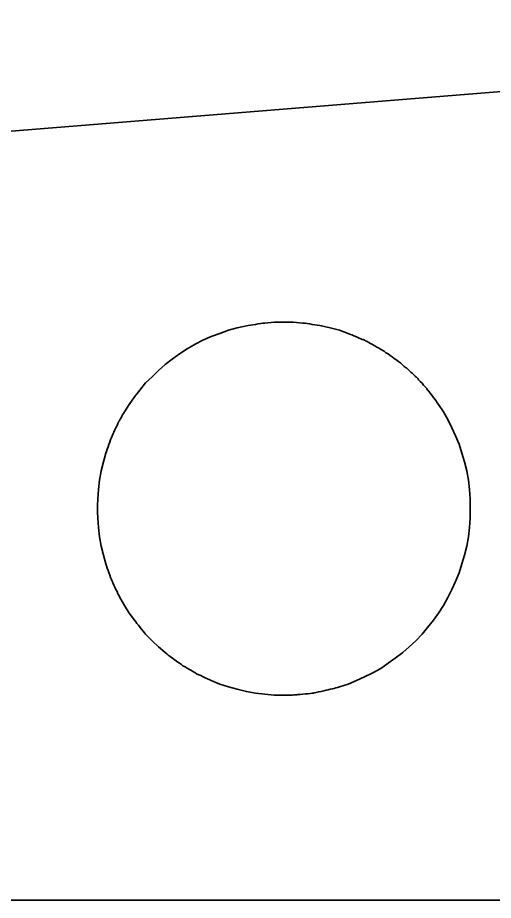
# Model space of a CAD drawing. Header units: millimetres. Extents: x 198 to 2216, y -826 to 151.
# Drawn here: x 1167.6 to 1198.2, y -235.8 to -179 of the extents above; entities that cross this region are included whole.
import ezdxf

# ---------------------------------------------------------------- set-up
doc = ezdxf.new("R2010")
doc.units = ezdxf.units.MM
doc.header["$MEASUREMENT"] = 0
doc.layers.add('Layer 1', color=7, linetype='Continuous')

msp = doc.modelspace()

# ---------------------------------------------------------------- linework, layer by layer
at = {"layer": 'Layer 1', "color": 250, "lineweight": 35}
for points, knots in [([(1111.7123, -190.7769), (1111.7123, -190.7769), (1257.6287, -178.9902), (1257.6287, -178.9902), (1257.6287, -178.9902), (1257.7313, -235.7787), (1257.7313, -235.7787), (1206.8109, -235.7787), (1162.6243, -235.7853), (1111.7123, -235.7853), (1111.7123, -235.7853), (1111.7123, -190.7769), (1111.7123, -190.7769)], [0, 0, 0, 0, 0.25, 0.25, 0.25, 0.5, 0.5, 0.5, 0.75, 0.75, 0.75, 1, 1, 1, 1]), ([(1184.7317, -198.588), (1184.7317, -198.588), (1184.0912, -198.588), (1184.0912, -198.588), (1184.0912, -198.588), (1183.4907, -198.6481), (1183.4907, -198.6481), (1183.4907, -198.6481), (1183.3707, -198.6481), (1183.3707, -198.6481), (1183.3707, -198.6481), (1183.2305, -198.6681), (1183.2305, -198.6681), (1183.2305, -198.6681), (1183.0504, -198.6881), (1183.0504, -198.6881), (1183.0504, -198.6881), (1182.8903, -198.7281), (1182.8903, -198.7281), (1182.8903, -198.7281), (1182.7301, -198.7481), (1182.7301, -198.7481), (1182.7301, -198.7481), (1182.57, -198.7682), (1182.57, -198.7682), (1182.57, -198.7682), (1182.4298, -198.7882), (1182.4298, -198.7882), (1182.4298, -198.7882), (1182.3097, -198.8282), (1182.3097, -198.8282), (1182.3097, -198.8282), (1181.7092, -198.9483), (1181.7092, -198.9483), (1181.7092, -198.9483), (1181.1488, -199.1084), (1181.1488, -199.1084), (1181.1488, -199.1084), (1180.6083, -199.3086), (1180.6083, -199.3086), (1180.6083, -199.3086), (1180.0478, -199.5088), (1180.0478, -199.5088), (1180.0478, -199.5088), (1179.5074, -199.749), (1179.5074, -199.749), (1179.5074, -199.749), (1179.007, -200.0092), (1179.007, -200.0092), (1179.007, -200.0092), (1178.5065, -200.3094), (1178.5065, -200.3094), (1178.5065, -200.3094), (1178.0061, -200.6297), (1178.0061, -200.6297), (1178.0061, -200.6297), (1177.5257, -200.97), (1177.5257, -200.97), (1177.5257, -200.97), (1177.0854, -201.3103), (1177.0854, -201.3103), (1177.0854, -201.3103), (1176.645, -201.6906), (1176.645, -201.6906), (1176.645, -201.6906), (1176.2447, -202.0909), (1176.2447, -202.0909), (1176.2447, -202.0909), (1175.8243, -202.4913), (1175.8243, -202.4913), (1175.8243, -202.4913), (1175.444, -202.9516), (1175.444, -202.9516), (1175.444, -202.9516), (1175.1038, -203.392), (1175.1038, -203.392), (1175.1038, -203.392), (1174.7634, -203.8724), (1174.7634, -203.8724), (1174.7634, -203.8724), (1174.4632, -204.3528), (1174.4632, -204.3528), (1174.4632, -204.3528), (1174.4031, -204.4529), (1174.4031, -204.4529), (1174.4031, -204.4529), (1174.3431, -204.553), (1174.3431, -204.553), (1174.3431, -204.553), (1174.283, -204.633), (1174.283, -204.633), (1174.283, -204.633), (1174.243, -204.7331), (1174.243, -204.7331), (1174.243, -204.7331), (1174.1829, -204.8332), (1174.1829, -204.8332), (1174.1829, -204.8332), (1174.1429, -204.9133), (1174.1429, -204.9133), (1174.1429, -204.9133), (1174.1229, -204.9333), (1174.1229, -204.9333), (1174.1229, -204.9333), (1174.1229, -204.9533), (1174.1229, -204.9533), (1174.1229, -204.9533), (1174.1029, -204.9733), (1174.1029, -204.9733), (1174.1029, -204.9733), (1174.1029, -204.9933), (1174.1029, -204.9933), (1174.1029, -204.9933), (1174.0829, -204.9933), (1174.0829, -204.9933), (1174.0829, -204.9933), (1174.0829, -205.0134), (1174.0829, -205.0134), (1174.0829, -205.0134), (1174.0628, -205.0334), (1174.0628, -205.0334), (1174.0628, -205.0334), (1174.0628, -205.0534), (1174.0628, -205.0534), (1174.0628, -205.0534), (1174.0428, -205.0934), (1174.0428, -205.0934), (1174.0428, -205.0934), (1173.9828, -205.2335), (1173.9828, -205.2335), (1173.9828, -205.2335), (1173.9027, -205.3737), (1173.9027, -205.3737), (1173.9027, -205.3737), (1173.8427, -205.5138), (1173.8427, -205.5138), (1173.8427, -205.5138), (1173.7826, -205.6539), (1173.7826, -205.6539), (1173.7826, -205.6539), (1173.7426, -205.754), (1173.7426, -205.754), (1173.7426, -205.754), (1173.6826, -205.8541), (1173.6826, -205.8541), (1173.6826, -205.8541), (1173.6625, -205.8941), (1173.6625, -205.8941), (1173.6625, -205.8941), (1173.6225, -205.9942), (1173.6225, -205.9942), (1173.6225, -205.9942), (1173.6225, -206.0142), (1173.6225, -206.0142), (1173.6225, -206.0142), (1173.5624, -206.1543), (1173.5624, -206.1543), (1173.5624, -206.1543), (1173.5225, -206.2944), (1173.5225, -206.2944), (1173.5225, -206.2944), (1173.4623, -206.4546), (1173.4623, -206.4546), (1173.4623, -206.4546), (1173.4023, -206.6147), (1173.4023, -206.6147), (1173.4023, -206.6147), (1173.3422, -206.7548), (1173.3422, -206.7548), (1173.3422, -206.7548), (1173.3022, -206.8949), (1173.3022, -206.8949), (1173.3022, -206.8949), (1173.2622, -207.015), (1173.2622, -207.015), (1173.2622, -207.015), (1173.102, -207.5755), (1173.102, -207.5755), (1173.102, -207.5755), (1172.9619, -208.156), (1172.9619, -208.156), (1172.9619, -208.156), (1172.8618, -208.7565), (1172.8618, -208.7565), (1172.8618, -208.7565), (1172.7818, -209.357), (1172.7818, -209.357), (1172.7818, -209.357), (1172.7417, -209.9575), (1172.7417, -209.9575), (1172.7417, -209.9575), (1172.7417, -210.0976), (1172.7417, -210.0976), (1172.7417, -210.0976), (1172.7218, -210.2377), (1172.7218, -210.2377), (1172.7218, -210.2377), (1172.7218, -210.4179), (1172.7218, -210.4179), (1172.7218, -210.4179), (1172.7218, -210.578), (1172.7218, -210.578), (1172.7218, -210.578), (1172.7218, -210.7581), (1172.7218, -210.7581), (1172.7218, -210.7581), (1172.7218, -210.9183), (1172.7218, -210.9183), (1172.7218, -210.9183), (1172.7417, -211.0584), (1172.7417, -211.0584), (1172.7417, -211.0584), (1172.7417, -211.1985), (1172.7417, -211.1985), (1172.7417, -211.1985), (1172.7818, -211.799), (1172.7818, -211.799), (1172.7818, -211.799), (1172.8618, -212.3995), (1172.8618, -212.3995), (1172.8618, -212.3995), (1172.9619, -213), (1172.9619, -213), (1172.9619, -213), (1173.102, -213.5805), (1173.102, -213.5805), (1173.102, -213.5805), (1173.2622, -214.141), (1173.2622, -214.141), (1173.2622, -214.141), (1173.3022, -214.2611), (1173.3022, -214.2611), (1173.3022, -214.2611), (1173.3422, -214.4012), (1173.3422, -214.4012), (1173.3422, -214.4012), (1173.4023, -214.5613), (1173.4023, -214.5613), (1173.4023, -214.5613), (1173.4623, -214.7014), (1173.4623, -214.7014), (1173.4623, -214.7014), (1173.5225, -214.8616), (1173.5225, -214.8616), (1173.5225, -214.8616), (1173.5624, -215.0017), (1173.5624, -215.0017), (1173.5624, -215.0017), (1173.6025, -215.1018), (1173.6025, -215.1018), (1173.6025, -215.1018), (1173.6425, -215.2018), (1173.6425, -215.2018), (1173.6425, -215.2018), (1173.6625, -215.2219), (1173.6625, -215.2219), (1173.6625, -215.2219), (1173.6625, -215.2619), (1173.6625, -215.2619), (1173.6625, -215.2619), (1173.6826, -215.2819), (1173.6826, -215.2819), (1173.6826, -215.2819), (1173.6826, -215.3019), (1173.6826, -215.3019), (1173.6826, -215.3019), (1173.7025, -215.342), (1173.7025, -215.342), (1173.7025, -215.342), (1173.7226, -215.362), (1173.7226, -215.362), (1173.7226, -215.362), (1173.7226, -215.382), (1173.7226, -215.382), (1173.7226, -215.382), (1173.7426, -215.402), (1173.7426, -215.402), (1173.7426, -215.402), (1173.7826, -215.5021), (1173.7826, -215.5021), (1173.7826, -215.5021), (1173.8427, -215.6422), (1173.8427, -215.6422), (1173.8427, -215.6422), (1173.9027, -215.7823), (1173.9027, -215.7823), (1173.9027, -215.7823), (1173.9828, -215.9224), (1173.9828, -215.9224), (1173.9828, -215.9224), (1174.0428, -216.0626), (1174.0428, -216.0626), (1174.0428, -216.0626), (1174.1229, -216.2027), (1174.1229, -216.2027), (1174.1229, -216.2027), (1174.1629, -216.3028), (1174.1629, -216.3028), (1174.1629, -216.3028), (1174.4632, -216.8232), (1174.4632, -216.8232), (1174.4632, -216.8232), (1174.7634, -217.3036), (1174.7634, -217.3036), (1174.7634, -217.3036), (1175.1038, -217.764), (1175.1038, -217.764), (1175.1038, -217.764), (1175.1838, -217.8641), (1175.1838, -217.8641), (1175.1838, -217.8641), (1175.2639, -217.9641), (1175.2639, -217.9641), (1175.2639, -217.9641), (1175.3639, -218.0842), (1175.3639, -218.0842), (1175.3639, -218.0842), (1175.464, -218.2244), (1175.464, -218.2244), (1175.464, -218.2244), (1175.5641, -218.3445), (1175.5641, -218.3445), (1175.5641, -218.3445), (1175.6642, -218.4646), (1175.6642, -218.4646), (1175.6642, -218.4646), (1175.7443, -218.5646), (1175.7443, -218.5646), (1175.7443, -218.5646), (1175.8243, -218.6647), (1175.8243, -218.6647), (1175.8243, -218.6647), (1176.2447, -219.0851), (1176.2447, -219.0851), (1176.2447, -219.0851), (1176.645, -219.4654), (1176.645, -219.4654), (1176.645, -219.4654), (1177.0854, -219.8457), (1177.0854, -219.8457), (1177.0854, -219.8457), (1177.1854, -219.9258), (1177.1854, -219.9258), (1177.1854, -219.9258), (1177.2855, -220.0058), (1177.2855, -220.0058), (1177.2855, -220.0058), (1177.4056, -220.1059), (1177.4056, -220.1059), (1177.4056, -220.1059), (1177.5457, -220.206), (1177.5457, -220.206), (1177.5457, -220.206), (1177.6658, -220.2861), (1177.6658, -220.2861), (1177.6658, -220.2861), (1177.806, -220.3862), (1177.806, -220.3862), (1177.806, -220.3862), (1177.906, -220.4662), (1177.906, -220.4662), (1177.906, -220.4662), (1178.0061, -220.5263), (1178.0061, -220.5263), (1178.0061, -220.5263), (1178.1263, -220.6063), (1178.1263, -220.6063), (1178.1263, -220.6063), (1178.2263, -220.6864), (1178.2263, -220.6864), (1178.2263, -220.6864), (1178.3664, -220.7665), (1178.3664, -220.7665), (1178.3664, -220.7665), (1178.5065, -220.8465), (1178.5065, -220.8465), (1178.5065, -220.8465), (1178.6467, -220.9266), (1178.6467, -220.9266), (1178.6467, -220.9266), (1178.7868, -221.0067), (1178.7868, -221.0067), (1178.7868, -221.0067), (1178.8668, -221.0667), (1178.8668, -221.0667), (1178.8668, -221.0667), (1178.9469, -221.1068), (1178.9469, -221.1068), (1178.9469, -221.1068), (1179.047, -221.1668), (1179.047, -221.1668), (1179.047, -221.1668), (1179.107, -221.2068), (1179.107, -221.2068), (1179.107, -221.2068), (1179.2472, -221.2669), (1179.2472, -221.2669), (1179.2472, -221.2669), (1179.3673, -221.3269), (1179.3673, -221.3269), (1179.3673, -221.3269), (1179.5274, -221.407), (1179.5274, -221.407), (1179.5274, -221.407), (1179.6675, -221.4671), (1179.6675, -221.4671), (1179.6675, -221.4671), (1179.8076, -221.5271), (1179.8076, -221.5271), (1179.8076, -221.5271), (1179.9477, -221.5872), (1179.9477, -221.5872), (1179.9477, -221.5872), (1180.0478, -221.6472), (1180.0478, -221.6472), (1180.0478, -221.6472), (1180.6083, -221.8674), (1180.6083, -221.8674), (1180.6083, -221.8674), (1181.1488, -222.0475), (1181.1488, -222.0475), (1181.1488, -222.0475), (1181.7092, -222.2077), (1181.7092, -222.2077), (1181.7092, -222.2077), (1182.3097, -222.3478), (1182.3097, -222.3478), (1182.3097, -222.3478), (1182.8903, -222.4479), (1182.8903, -222.4479), (1182.8903, -222.4479), (1183.4907, -222.5279), (1183.4907, -222.5279), (1183.4907, -222.5279), (1184.0912, -222.588), (1184.0912, -222.588), (1184.0912, -222.588), (1184.2313, -222.588), (1184.2313, -222.588), (1184.2313, -222.588), (1184.3914, -222.588), (1184.3914, -222.588), (1184.3914, -222.588), (1184.5516, -222.588), (1184.5516, -222.588), (1184.5516, -222.588), (1184.7117, -222.588), (1184.7117, -222.588), (1184.7117, -222.588), (1184.8919, -222.588), (1184.8919, -222.588), (1184.8919, -222.588), (1185.052, -222.588), (1185.052, -222.588), (1185.052, -222.588), (1185.1521, -222.588), (1185.1521, -222.588), (1185.1521, -222.588), (1185.2723, -222.588), (1185.2723, -222.588), (1185.2723, -222.588), (1185.3723, -222.568), (1185.3723, -222.568), (1185.3723, -222.568), (1185.4324, -222.568), (1185.4324, -222.568), (1185.4324, -222.568), (1185.5524, -222.568), (1185.5524, -222.568), (1185.5524, -222.568), (1185.6125, -222.548), (1185.6125, -222.548), (1185.6125, -222.548), (1185.7726, -222.548), (1185.7726, -222.548), (1185.7726, -222.548), (1185.9527, -222.5279), (1185.9527, -222.5279), (1185.9527, -222.5279), (1186.1129, -222.5079), (1186.1129, -222.5079), (1186.1129, -222.5079), (1186.273, -222.4879), (1186.273, -222.4879), (1186.273, -222.4879), (1186.4331, -222.4679), (1186.4331, -222.4679), (1186.4331, -222.4679), (1186.5533, -222.4479), (1186.5533, -222.4479), (1186.5533, -222.4479), (1186.6533, -222.4479), (1186.6533, -222.4479), (1186.6533, -222.4479), (1186.6733, -222.4279), (1186.6733, -222.4279), (1186.6733, -222.4279), (1186.8135, -222.4078), (1186.8135, -222.4078), (1186.8135, -222.4078), (1186.9736, -222.3678), (1186.9736, -222.3678), (1186.9736, -222.3678), (1187.1337, -222.3478), (1187.1337, -222.3478), (1187.1337, -222.3478), (1187.2939, -222.3078), (1187.2939, -222.3078), (1187.2939, -222.3078), (1187.454, -222.2677), (1187.454, -222.2677), (1187.454, -222.2677), (1187.5741, -222.2477), (1187.5741, -222.2477), (1187.5741, -222.2477), (1187.6942, -222.2077), (1187.6942, -222.2077), (1187.6942, -222.2077), (1187.8543, -222.1676), (1187.8543, -222.1676), (1187.8543, -222.1676), (1187.9544, -222.1476), (1187.9544, -222.1476), (1187.9544, -222.1476), (1188.0745, -222.1076), (1188.0745, -222.1076), (1188.0745, -222.1076), (1188.1746, -222.0876), (1188.1746, -222.0876), (1188.1746, -222.0876), (1188.2948, -222.0475), (1188.2948, -222.0475), (1188.2948, -222.0475), (1188.8552, -221.8674), (1188.8552, -221.8674), (1188.8552, -221.8674), (1189.3956, -221.6472), (1189.3956, -221.6472), (1189.3956, -221.6472), (1189.916, -221.407), (1189.916, -221.407), (1189.916, -221.407), (1190.4565, -221.1468), (1190.4565, -221.1468), (1190.4565, -221.1468), (1190.9569, -220.8666), (1190.9569, -220.8666), (1190.9569, -220.8666), (1191.4373, -220.5263), (1191.4373, -220.5263), (1191.4373, -220.5263), (1191.8977, -220.206), (1191.8977, -220.206), (1191.8977, -220.206), (1192.3781, -219.8457), (1192.3781, -219.8457), (1192.3781, -219.8457), (1192.7985, -219.4654), (1192.7985, -219.4654), (1192.7985, -219.4654), (1193.2189, -219.0851), (1193.2189, -219.0851), (1193.2189, -219.0851), (1193.6191, -218.6647), (1193.6191, -218.6647), (1193.6191, -218.6647), (1193.9794, -218.2244), (1193.9794, -218.2244), (1193.9794, -218.2244), (1194.3598, -217.764), (1194.3598, -217.764), (1194.3598, -217.764), (1194.68, -217.3036), (1194.68, -217.3036), (1194.68, -217.3036), (1195.0003, -216.8232), (1195.0003, -216.8232), (1195.0003, -216.8232), (1195.2806, -216.3028), (1195.2806, -216.3028), (1195.2806, -216.3028), (1195.5407, -215.7823), (1195.5407, -215.7823), (1195.5407, -215.7823), (1195.7809, -215.2619), (1195.7809, -215.2619), (1195.7809, -215.2619), (1196.0011, -214.7214), (1196.0011, -214.7214), (1196.0011, -214.7214), (1196.1813, -214.141), (1196.1813, -214.141), (1196.1813, -214.141), (1196.3614, -213.5805), (1196.3614, -213.5805), (1196.3614, -213.5805), (1196.5015, -213), (1196.5015, -213), (1196.5015, -213), (1196.6016, -212.3995), (1196.6016, -212.3995), (1196.6016, -212.3995), (1196.6817, -211.799), (1196.6817, -211.799), (1196.6817, -211.799), (1196.7218, -211.1985), (1196.7218, -211.1985), (1196.7218, -211.1985), (1196.7218, -211.0584), (1196.7218, -211.0584), (1196.7218, -211.0584), (1196.7218, -210.9183), (1196.7218, -210.9183), (1196.7218, -210.9183), (1196.7218, -210.7581), (1196.7218, -210.7581), (1196.7218, -210.7581), (1196.7218, -210.578), (1196.7218, -210.578), (1196.7218, -210.578), (1196.7218, -210.4179), (1196.7218, -210.4179), (1196.7218, -210.4179), (1196.7218, -210.2377), (1196.7218, -210.2377), (1196.7218, -210.2377), (1196.7218, -210.0976), (1196.7218, -210.0976), (1196.7218, -210.0976), (1196.7218, -209.9575), (1196.7218, -209.9575), (1196.7218, -209.9575), (1196.6817, -209.357), (1196.6817, -209.357), (1196.6817, -209.357), (1196.6016, -208.7565), (1196.6016, -208.7565), (1196.6016, -208.7565), (1196.5015, -208.156), (1196.5015, -208.156), (1196.5015, -208.156), (1196.3614, -207.5755), (1196.3614, -207.5755), (1196.3614, -207.5755), (1196.1813, -207.015), (1196.1813, -207.015), (1196.1813, -207.015), (1196.0011, -206.4345), (1196.0011, -206.4345), (1196.0011, -206.4345), (1195.7809, -205.8941), (1195.7809, -205.8941), (1195.7809, -205.8941), (1195.5407, -205.3737), (1195.5407, -205.3737), (1195.5407, -205.3737), (1195.2806, -204.8532), (1195.2806, -204.8532), (1195.2806, -204.8532), (1195.0003, -204.3528), (1195.0003, -204.3528), (1195.0003, -204.3528), (1194.68, -203.8724), (1194.68, -203.8724), (1194.68, -203.8724), (1194.6, -203.7723), (1194.6, -203.7723), (1194.6, -203.7723), (1194.5199, -203.6522), (1194.5199, -203.6522), (1194.5199, -203.6522), (1194.4398, -203.5321), (1194.4398, -203.5321), (1194.4398, -203.5321), (1194.3397, -203.412), (1194.3397, -203.412), (1194.3397, -203.412), (1194.2397, -203.2719), (1194.2397, -203.2719), (1194.2397, -203.2719), (1194.1396, -203.1518), (1194.1396, -203.1518), (1194.1396, -203.1518), (1194.0595, -203.0317), (1194.0595, -203.0317), (1194.0595, -203.0317), (1193.9794, -202.9516), (1193.9794, -202.9516), (1193.9794, -202.9516), (1193.9194, -202.8516), (1193.9194, -202.8516), (1193.9194, -202.8516), (1193.8193, -202.7515), (1193.8193, -202.7515), (1193.8193, -202.7515), (1193.7192, -202.6314), (1193.7192, -202.6314), (1193.7192, -202.6314), (1193.6191, -202.5113), (1193.6191, -202.5113), (1193.6191, -202.5113), (1193.499, -202.3912), (1193.499, -202.3912), (1193.499, -202.3912), (1193.399, -202.2911), (1193.399, -202.2911), (1193.399, -202.2911), (1193.3389, -202.211), (1193.3389, -202.211), (1193.3389, -202.211), (1193.2588, -202.131), (1193.2588, -202.131), (1193.2588, -202.131), (1193.2588, -202.131), (1193.2588, -202.131), (1193.2588, -202.131), (1193.2388, -202.1109), (1193.2388, -202.1109), (1193.2388, -202.1109), (1193.2189, -202.1109), (1193.2189, -202.1109), (1193.2189, -202.1109), (1193.1988, -202.0909), (1193.1988, -202.0909), (1193.1988, -202.0909), (1193.1788, -202.0709), (1193.1788, -202.0709), (1193.1788, -202.0709), (1193.1788, -202.0509), (1193.1788, -202.0509), (1193.1788, -202.0509), (1193.1588, -202.0309), (1193.1588, -202.0309), (1193.1588, -202.0309), (1193.1387, -202.0109), (1193.1387, -202.0109), (1193.1387, -202.0109), (1193.0587, -201.9508), (1193.0587, -201.9508), (1193.0587, -201.9508), (1192.9786, -201.8707), (1192.9786, -201.8707), (1192.9786, -201.8707), (1192.8986, -201.7907), (1192.8986, -201.7907), (1192.8986, -201.7907), (1192.8185, -201.7106), (1192.8185, -201.7106), (1192.8185, -201.7106), (1192.7385, -201.6506), (1192.7385, -201.6506), (1192.7385, -201.6506), (1192.6984, -201.6105), (1192.6984, -201.6105), (1192.6984, -201.6105), (1192.6183, -201.5305), (1192.6183, -201.5305), (1192.6183, -201.5305), (1192.5983, -201.5305), (1192.5983, -201.5305), (1192.5983, -201.5305), (1192.4782, -201.4304), (1192.4782, -201.4304), (1192.4782, -201.4304), (1192.3581, -201.3303), (1192.3581, -201.3303), (1192.3581, -201.3303), (1192.238, -201.2102), (1192.238, -201.2102), (1192.238, -201.2102), (1192.1179, -201.1301), (1192.1179, -201.1301), (1192.1179, -201.1301), (1191.9978, -201.03), (1191.9978, -201.03), (1191.9978, -201.03), (1191.8977, -200.97), (1191.8977, -200.97), (1191.8977, -200.97), (1191.7976, -200.8899), (1191.7976, -200.8899), (1191.7976, -200.8899), (1191.6975, -200.8099), (1191.6975, -200.8099), (1191.6975, -200.8099), (1191.5574, -200.7298), (1191.5574, -200.7298), (1191.5574, -200.7298), (1191.4373, -200.6297), (1191.4373, -200.6297), (1191.4373, -200.6297), (1191.2972, -200.5496), (1191.2972, -200.5496), (1191.2972, -200.5496), (1191.1771, -200.4496), (1191.1771, -200.4496), (1191.1771, -200.4496), (1191.097, -200.4095), (1191.097, -200.4095), (1191.097, -200.4095), (1190.997, -200.3495), (1190.997, -200.3495), (1190.997, -200.3495), (1190.8969, -200.2894), (1190.8969, -200.2894), (1190.8969, -200.2894), (1190.8568, -200.2494), (1190.8568, -200.2494), (1190.8568, -200.2494), (1190.7167, -200.1893), (1190.7167, -200.1893), (1190.7167, -200.1893), (1190.5766, -200.1093), (1190.5766, -200.1093), (1190.5766, -200.1093), (1190.4365, -200.0292), (1190.4365, -200.0292), (1190.4365, -200.0292), (1190.2964, -199.9491), (1190.2964, -199.9491), (1190.2964, -199.9491), (1190.1562, -199.8691), (1190.1562, -199.8691), (1190.1562, -199.8691), (1190.0762, -199.829), (1190.0762, -199.829), (1190.0762, -199.829), (1189.9761, -199.789), (1189.9761, -199.789), (1189.9761, -199.789), (1189.9561, -199.769), (1189.9561, -199.769), (1189.9561, -199.769), (1189.9361, -199.749), (1189.9361, -199.749), (1189.9361, -199.749), (1189.896, -199.749), (1189.896, -199.749), (1189.896, -199.749), (1189.8761, -199.729), (1189.8761, -199.729), (1189.8761, -199.729), (1189.836, -199.7089), (1189.836, -199.7089), (1189.836, -199.7089), (1189.816, -199.7089), (1189.816, -199.7089), (1189.816, -199.7089), (1189.7959, -199.6889), (1189.7959, -199.6889), (1189.7959, -199.6889), (1189.7559, -199.6889), (1189.7559, -199.6889), (1189.7559, -199.6889), (1189.6758, -199.6489), (1189.6758, -199.6489), (1189.6758, -199.6489), (1189.5357, -199.5888), (1189.5357, -199.5888), (1189.5357, -199.5888), (1189.3956, -199.5288), (1189.3956, -199.5288), (1189.3956, -199.5288), (1189.2355, -199.4687), (1189.2355, -199.4687), (1189.2355, -199.4687), (1189.0954, -199.4087), (1189.0954, -199.4087), (1189.0954, -199.4087), (1188.9552, -199.3486), (1188.9552, -199.3486), (1188.9552, -199.3486), (1188.8552, -199.3086), (1188.8552, -199.3086), (1188.8552, -199.3086), (1188.2948, -199.1084), (1188.2948, -199.1084), (1188.2948, -199.1084), (1187.7142, -198.9483), (1187.7142, -198.9483), (1187.7142, -198.9483), (1187.1537, -198.8282), (1187.1537, -198.8282), (1187.1537, -198.8282), (1187.0336, -198.7882), (1187.0336, -198.7882), (1187.0336, -198.7882), (1186.8735, -198.7682), (1186.8735, -198.7682), (1186.8735, -198.7682), (1186.7134, -198.7481), (1186.7134, -198.7481), (1186.7134, -198.7481), (1186.5533, -198.7281), (1186.5533, -198.7281), (1186.5533, -198.7281), (1186.3932, -198.6881), (1186.3932, -198.6881), (1186.3932, -198.6881), (1186.2331, -198.6681), (1186.2331, -198.6681), (1186.2331, -198.6681), (1186.0929, -198.6481), (1186.0929, -198.6481), (1186.0929, -198.6481), (1185.9527, -198.6481), (1185.9527, -198.6481), (1185.9527, -198.6481), (1185.3322, -198.588), (1185.3322, -198.588), (1185.3322, -198.588), (1184.7317, -198.588), (1184.7317, -198.588)], [0, 0, 0, 0, 0.0032895, 0.0032895, 0.0032895, 0.0065789, 0.0065789, 0.0065789, 0.0098684, 0.0098684, 0.0098684, 0.0131579, 0.0131579, 0.0131579, 0.0164474, 0.0164474, 0.0164474, 0.0197368, 0.0197368, 0.0197368, 0.0230263, 0.0230263, 0.0230263, 0.0263158, 0.0263158, 0.0263158, 0.0296053, 0.0296053, 0.0296053, 0.0328947, 0.0328947, 0.0328947, 0.0361842, 0.0361842, 0.0361842, 0.0394737, 0.0394737, 0.0394737, 0.0427632, 0.0427632, 0.0427632, 0.0460526, 0.0460526, 0.0460526, 0.0493421, 0.0493421, 0.0493421, 0.0526316, 0.0526316, 0.0526316, 0.0559211, 0.0559211, 0.0559211, 0.0592105, 0.0592105, 0.0592105, 0.0625, 0.0625, 0.0625, 0.0657895, 0.0657895, 0.0657895, 0.0690789, 0.0690789, 0.0690789, 0.0723684, 0.0723684, 0.0723684, 0.0756579, 0.0756579, 0.0756579, 0.0789474, 0.0789474, 0.0789474, 0.0822368, 0.0822368, 0.0822368, 0.0855263, 0.0855263, 0.0855263, 0.0888158, 0.0888158, 0.0888158, 0.0921053, 0.0921053, 0.0921053, 0.0953947, 0.0953947, 0.0953947, 0.0986842, 0.0986842, 0.0986842, 0.1019737, 0.1019737, 0.1019737, 0.1052632, 0.1052632, 0.1052632, 0.1085526, 0.1085526, 0.1085526, 0.1118421, 0.1118421, 0.1118421, 0.1151316, 0.1151316, 0.1151316, 0.1184211, 0.1184211, 0.1184211, 0.1217105, 0.1217105, 0.1217105, 0.125, 0.125, 0.125, 0.1282895, 0.1282895, 0.1282895, 0.1315789, 0.1315789, 0.1315789, 0.1348684, 0.1348684, 0.1348684, 0.1381579, 0.1381579, 0.1381579, 0.1414474, 0.1414474, 0.1414474, 0.1447368, 0.1447368, 0.1447368, 0.1480263, 0.1480263, 0.1480263, 0.1513158, 0.1513158, 0.1513158, 0.1546053, 0.1546053, 0.1546053, 0.1578947, 0.1578947, 0.1578947, 0.1611842, 0.1611842, 0.1611842, 0.1644737, 0.1644737, 0.1644737, 0.1677632, 0.1677632, 0.1677632, 0.1710526, 0.1710526, 0.1710526, 0.1743421, 0.1743421, 0.1743421, 0.1776316, 0.1776316, 0.1776316, 0.1809211, 0.1809211, 0.1809211, 0.1842105, 0.1842105, 0.1842105, 0.1875, 0.1875, 0.1875, 0.1907895, 0.1907895, 0.1907895, 0.1940789, 0.1940789, 0.1940789, 0.1973684, 0.1973684, 0.1973684, 0.2006579, 0.2006579, 0.2006579, 0.2039474, 0.2039474, 0.2039474, 0.2072368, 0.2072368, 0.2072368, 0.2105263, 0.2105263, 0.2105263, 0.2138158, 0.2138158, 0.2138158, 0.2171053, 0.2171053, 0.2171053, 0.2203947, 0.2203947, 0.2203947, 0.2236842, 0.2236842, 0.2236842, 0.2269737, 0.2269737, 0.2269737, 0.2302632, 0.2302632, 0.2302632, 0.2335526, 0.2335526, 0.2335526, 0.2368421, 0.2368421, 0.2368421, 0.2401316, 0.2401316, 0.2401316, 0.2434211, 0.2434211, 0.2434211, 0.2467105, 0.2467105, 0.2467105, 0.25, 0.25, 0.25, 0.2532895, 0.2532895, 0.2532895, 0.2565789, 0.2565789, 0.2565789, 0.2598684, 0.2598684, 0.2598684, 0.2631579, 0.2631579, 0.2631579, 0.2664474, 0.2664474, 0.2664474, 0.2697368, 0.2697368, 0.2697368, 0.2730263, 0.2730263, 0.2730263, 0.2763158, 0.2763158, 0.2763158, 0.2796053, 0.2796053, 0.2796053, 0.2828947, 0.2828947, 0.2828947, 0.2861842, 0.2861842, 0.2861842, 0.2894737, 0.2894737, 0.2894737, 0.2927632, 0.2927632, 0.2927632, 0.2960526, 0.2960526, 0.2960526, 0.2993421, 0.2993421, 0.2993421, 0.3026316, 0.3026316, 0.3026316, 0.3059211, 0.3059211, 0.3059211, 0.3092105, 0.3092105, 0.3092105, 0.3125, 0.3125, 0.3125, 0.3157895, 0.3157895, 0.3157895, 0.3190789, 0.3190789, 0.3190789, 0.3223684, 0.3223684, 0.3223684, 0.3256579, 0.3256579, 0.3256579, 0.3289474, 0.3289474, 0.3289474, 0.3322368, 0.3322368, 0.3322368, 0.3355263, 0.3355263, 0.3355263, 0.3388158, 0.3388158, 0.3388158, 0.3421053, 0.3421053, 0.3421053, 0.3453947, 0.3453947, 0.3453947, 0.3486842, 0.3486842, 0.3486842, 0.3519737, 0.3519737, 0.3519737, 0.3552632, 0.3552632, 0.3552632, 0.3585526, 0.3585526, 0.3585526, 0.3618421, 0.3618421, 0.3618421, 0.3651316, 0.3651316, 0.3651316, 0.3684211, 0.3684211, 0.3684211, 0.3717105, 0.3717105, 0.3717105, 0.375, 0.375, 0.375, 0.3782895, 0.3782895, 0.3782895, 0.3815789, 0.3815789, 0.3815789, 0.3848684, 0.3848684, 0.3848684, 0.3881579, 0.3881579, 0.3881579, 0.3914474, 0.3914474, 0.3914474, 0.3947368, 0.3947368, 0.3947368, 0.3980263, 0.3980263, 0.3980263, 0.4013158, 0.4013158, 0.4013158, 0.4046053, 0.4046053, 0.4046053, 0.4078947, 0.4078947, 0.4078947, 0.4111842, 0.4111842, 0.4111842, 0.4144737, 0.4144737, 0.4144737, 0.4177632, 0.4177632, 0.4177632, 0.4210526, 0.4210526, 0.4210526, 0.4243421, 0.4243421, 0.4243421, 0.4276316, 0.4276316, 0.4276316, 0.4309211, 0.4309211, 0.4309211, 0.4342105, 0.4342105, 0.4342105, 0.4375, 0.4375, 0.4375, 0.4407895, 0.4407895, 0.4407895, 0.4440789, 0.4440789, 0.4440789, 0.4473684, 0.4473684, 0.4473684, 0.4506579, 0.4506579, 0.4506579, 0.4539474, 0.4539474, 0.4539474, 0.4572368, 0.4572368, 0.4572368, 0.4605263, 0.4605263, 0.4605263, 0.4638158, 0.4638158, 0.4638158, 0.4671053, 0.4671053, 0.4671053, 0.4703947, 0.4703947, 0.4703947, 0.4736842, 0.4736842, 0.4736842, 0.4769737, 0.4769737, 0.4769737, 0.4802632, 0.4802632, 0.4802632, 0.4835526, 0.4835526, 0.4835526, 0.4868421, 0.4868421, 0.4868421, 0.4901316, 0.4901316, 0.4901316, 0.4934211, 0.4934211, 0.4934211, 0.4967105, 0.4967105, 0.4967105, 0.5, 0.5, 0.5, 0.5032895, 0.5032895, 0.5032895, 0.5065789, 0.5065789, 0.5065789, 0.5098684, 0.5098684, 0.5098684, 0.5131579, 0.5131579, 0.5131579, 0.5164474, 0.5164474, 0.5164474, 0.5197368, 0.5197368, 0.5197368, 0.5230263, 0.5230263, 0.5230263, 0.5263158, 0.5263158, 0.5263158, 0.5296053, 0.5296053, 0.5296053, 0.5328947, 0.5328947, 0.5328947, 0.5361842, 0.5361842, 0.5361842, 0.5394737, 0.5394737, 0.5394737, 0.5427632, 0.5427632, 0.5427632, 0.5460526, 0.5460526, 0.5460526, 0.5493421, 0.5493421, 0.5493421, 0.5526316, 0.5526316, 0.5526316, 0.5559211, 0.5559211, 0.5559211, 0.5592105, 0.5592105, 0.5592105, 0.5625, 0.5625, 0.5625, 0.5657895, 0.5657895, 0.5657895, 0.5690789, 0.5690789, 0.5690789, 0.5723684, 0.5723684, 0.5723684, 0.5756579, 0.5756579, 0.5756579, 0.5789474, 0.5789474, 0.5789474, 0.5822368, 0.5822368, 0.5822368, 0.5855263, 0.5855263, 0.5855263, 0.5888158, 0.5888158, 0.5888158, 0.5921053, 0.5921053, 0.5921053, 0.5953947, 0.5953947, 0.5953947, 0.5986842, 0.5986842, 0.5986842, 0.6019737, 0.6019737, 0.6019737, 0.6052632, 0.6052632, 0.6052632, 0.6085526, 0.6085526, 0.6085526, 0.6118421, 0.6118421, 0.6118421, 0.6151316, 0.6151316, 0.6151316, 0.6184211, 0.6184211, 0.6184211, 0.6217105, 0.6217105, 0.6217105, 0.625, 0.625, 0.625, 0.6282895, 0.6282895, 0.6282895, 0.6315789, 0.6315789, 0.6315789, 0.6348684, 0.6348684, 0.6348684, 0.6381579, 0.6381579, 0.6381579, 0.6414474, 0.6414474, 0.6414474, 0.6447368, 0.6447368, 0.6447368, 0.6480263, 0.6480263, 0.6480263, 0.6513158, 0.6513158, 0.6513158, 0.6546053, 0.6546053, 0.6546053, 0.6578947, 0.6578947, 0.6578947, 0.6611842, 0.6611842, 0.6611842, 0.6644737, 0.6644737, 0.6644737, 0.6677632, 0.6677632, 0.6677632, 0.6710526, 0.6710526, 0.6710526, 0.6743421, 0.6743421, 0.6743421, 0.6776316, 0.6776316, 0.6776316, 0.6809211, 0.6809211, 0.6809211, 0.6842105, 0.6842105, 0.6842105, 0.6875, 0.6875, 0.6875, 0.6907895, 0.6907895, 0.6907895, 0.6940789, 0.6940789, 0.6940789, 0.6973684, 0.6973684, 0.6973684, 0.7006579, 0.7006579, 0.7006579, 0.7039474, 0.7039474, 0.7039474, 0.7072368, 0.7072368, 0.7072368, 0.7105263, 0.7105263, 0.7105263, 0.7138158, 0.7138158, 0.7138158, 0.7171053, 0.7171053, 0.7171053, 0.7203947, 0.7203947, 0.7203947, 0.7236842, 0.7236842, 0.7236842, 0.7269737, 0.7269737, 0.7269737, 0.7302632, 0.7302632, 0.7302632, 0.7335526, 0.7335526, 0.7335526, 0.7368421, 0.7368421, 0.7368421, 0.7401316, 0.7401316, 0.7401316, 0.7434211, 0.7434211, 0.7434211, 0.7467105, 0.7467105, 0.7467105, 0.75, 0.75, 0.75, 0.7532895, 0.7532895, 0.7532895, 0.7565789, 0.7565789, 0.7565789, 0.7598684, 0.7598684, 0.7598684, 0.7631579, 0.7631579, 0.7631579, 0.7664474, 0.7664474, 0.7664474, 0.7697368, 0.7697368, 0.7697368, 0.7730263, 0.7730263, 0.7730263, 0.7763158, 0.7763158, 0.7763158, 0.7796053, 0.7796053, 0.7796053, 0.7828947, 0.7828947, 0.7828947, 0.7861842, 0.7861842, 0.7861842, 0.7894737, 0.7894737, 0.7894737, 0.7927632, 0.7927632, 0.7927632, 0.7960526, 0.7960526, 0.7960526, 0.7993421, 0.7993421, 0.7993421, 0.8026316, 0.8026316, 0.8026316, 0.8059211, 0.8059211, 0.8059211, 0.8092105, 0.8092105, 0.8092105, 0.8125, 0.8125, 0.8125, 0.8157895, 0.8157895, 0.8157895, 0.8190789, 0.8190789, 0.8190789, 0.8223684, 0.8223684, 0.8223684, 0.8256579, 0.8256579, 0.8256579, 0.8289474, 0.8289474, 0.8289474, 0.8322368, 0.8322368, 0.8322368, 0.8355263, 0.8355263, 0.8355263, 0.8388158, 0.8388158, 0.8388158, 0.8421053, 0.8421053, 0.8421053, 0.8453947, 0.8453947, 0.8453947, 0.8486842, 0.8486842, 0.8486842, 0.8519737, 0.8519737, 0.8519737, 0.8552632, 0.8552632, 0.8552632, 0.8585526, 0.8585526, 0.8585526, 0.8618421, 0.8618421, 0.8618421, 0.8651316, 0.8651316, 0.8651316, 0.8684211, 0.8684211, 0.8684211, 0.8717105, 0.8717105, 0.8717105, 0.875, 0.875, 0.875, 0.8782895, 0.8782895, 0.8782895, 0.8815789, 0.8815789, 0.8815789, 0.8848684, 0.8848684, 0.8848684, 0.8881579, 0.8881579, 0.8881579, 0.8914474, 0.8914474, 0.8914474, 0.8947368, 0.8947368, 0.8947368, 0.8980263, 0.8980263, 0.8980263, 0.9013158, 0.9013158, 0.9013158, 0.9046053, 0.9046053, 0.9046053, 0.9078947, 0.9078947, 0.9078947, 0.9111842, 0.9111842, 0.9111842, 0.9144737, 0.9144737, 0.9144737, 0.9177632, 0.9177632, 0.9177632, 0.9210526, 0.9210526, 0.9210526, 0.9243421, 0.9243421, 0.9243421, 0.9276316, 0.9276316, 0.9276316, 0.9309211, 0.9309211, 0.9309211, 0.9342105, 0.9342105, 0.9342105, 0.9375, 0.9375, 0.9375, 0.9407895, 0.9407895, 0.9407895, 0.9440789, 0.9440789, 0.9440789, 0.9473684, 0.9473684, 0.9473684, 0.9506579, 0.9506579, 0.9506579, 0.9539474, 0.9539474, 0.9539474, 0.9572368, 0.9572368, 0.9572368, 0.9605263, 0.9605263, 0.9605263, 0.9638158, 0.9638158, 0.9638158, 0.9671053, 0.9671053, 0.9671053, 0.9703947, 0.9703947, 0.9703947, 0.9736842, 0.9736842, 0.9736842, 0.9769737, 0.9769737, 0.9769737, 0.9802632, 0.9802632, 0.9802632, 0.9835526, 0.9835526, 0.9835526, 0.9868421, 0.9868421, 0.9868421, 0.9901316, 0.9901316, 0.9901316, 0.9934211, 0.9934211, 0.9934211, 0.9967105, 0.9967105, 0.9967105, 1, 1, 1, 1])]:
    msp.add_open_spline(points, degree=3, knots=knots, dxfattribs=at)

doc.saveas('drawing.dxf')
